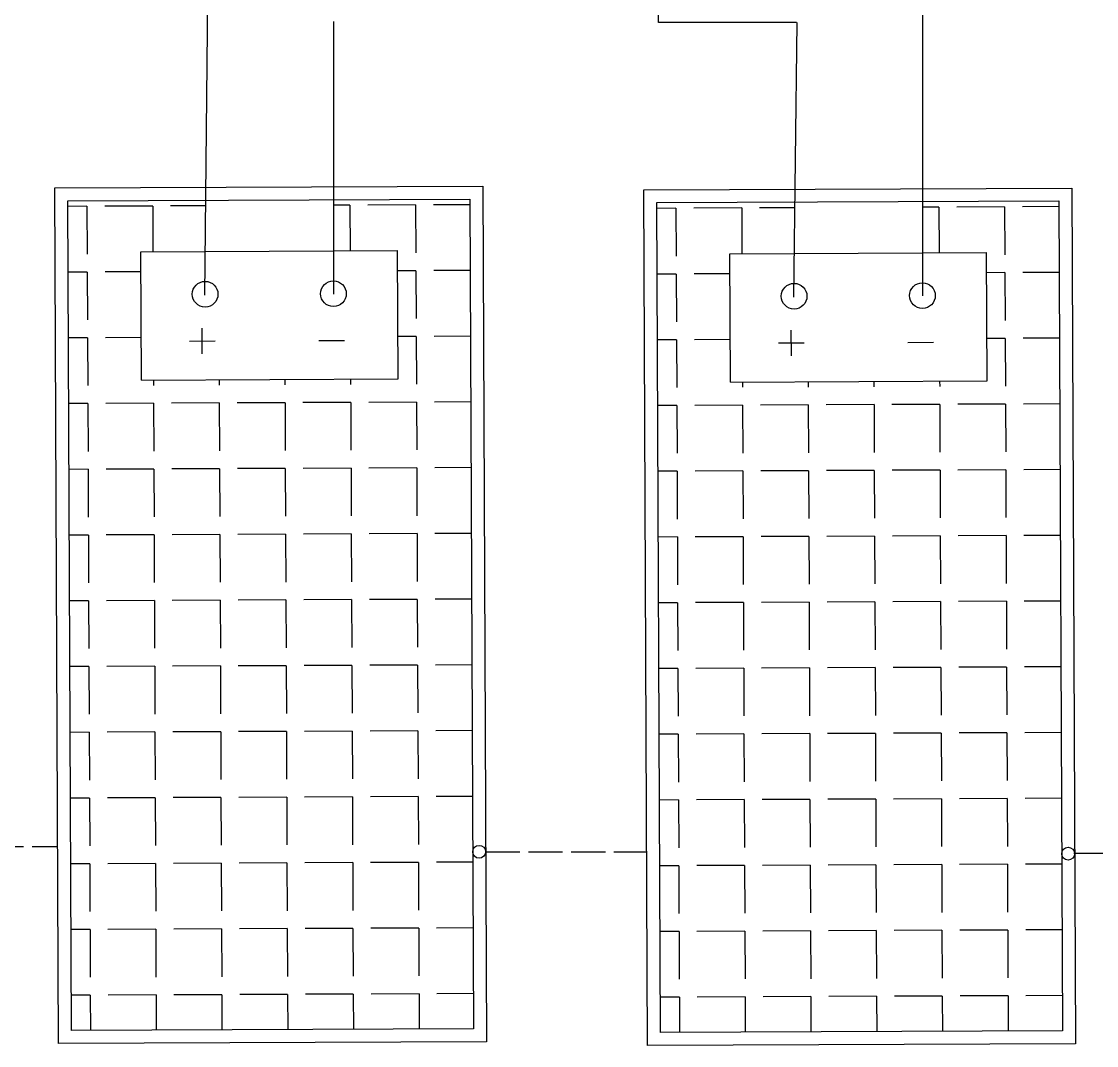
# Model space of a CAD drawing. Header units: millimetres. Extents: x 3165 to 8716, y -1118 to 2802.
# Drawn here: x 5645 to 6021.7, y 1159.4 to 1518.2 of the extents above; entities that cross this region are included whole.
import ezdxf

# ---------------------------------------------------------------- set-up
doc = ezdxf.new("R2010")
doc.units = ezdxf.units.MM
doc.linetypes.add('ACAD_ISO02W100', pattern=[15, 12, -3])
doc.layers.add('1', color=7, linetype='Continuous')
doc.layers.add('TERRA', color=3, linetype='ACAD_ISO02W100')

msp = doc.modelspace()

# ---------------------------------------------------------------- linework, layer by layer
for p, q in [((5868.28, 1517.86), (5868.28, 1587.96)), ((5960.8, 1533.25), (5960.8, 1422.03)), ((5709.29, 1422.26), (5710.41, 1533.02)), ((5754.4, 1518.18), (5754.4, 1422.71)), ((5916.62, 1517.86), (5868.28, 1517.86)), ((5915.7, 1421.58), (5916.82, 1517.85))]:
    msp.add_line(p, q)
at = {"layer": '1'}
for p, q in [((5656.76, 1459.88), (5806.66, 1460.52)), ((5658.04, 1160.08), (5656.76, 1459.88)), ((5806.66, 1460.52), (5807.94, 1160.72)), ((5863.17, 1459.2), (6013.07, 1459.84)), ((5864.45, 1159.4), (5863.17, 1459.2)), ((6013.07, 1459.84), (6014.34, 1160.04)), ((5661.28, 1455.4), (5802.19, 1456)), ((5662.52, 1164.6), (5661.28, 1455.4)), ((5802.19, 1456), (5803.42, 1165.2)), ((5867.69, 1454.72), (6008.59, 1455.32)), ((5868.92, 1163.92), (5867.69, 1454.72)), ((6008.59, 1455.32), (6009.83, 1164.52)), ((5686.84, 1437.52), (5776.78, 1437.91)), ((5687.03, 1392.55), (5686.84, 1437.52)), ((5776.97, 1392.94), (5776.78, 1437.91)), ((5893.25, 1436.84), (5983.19, 1437.23)), ((5893.44, 1391.88), (5893.25, 1436.84)), ((5983.38, 1392.26), (5983.19, 1437.23)), ((5708.4, 1401.76), (5708.36, 1410.75)), ((5914.81, 1401.08), (5914.77, 1410.07)), ((5703.88, 1406.24), (5712.88, 1406.28)), ((5749.25, 1406.43), (5758.24, 1406.47)), ((5910.29, 1405.56), (5919.29, 1405.6)), ((5955.66, 1405.75), (5964.65, 1405.79)), ((5687.03, 1392.55), (5776.97, 1392.94)), ((5893.44, 1391.88), (5983.38, 1392.26)), ((5803.42, 1165.2), (5662.52, 1164.6)), ((6009.83, 1164.52), (5868.92, 1163.92)), ((5807.94, 1160.72), (5658.04, 1160.08)), ((6014.34, 1160.04), (5864.45, 1159.4))]:
    msp.add_line(p, q, dxfattribs=at)
at = {"layer": '1', "linetype": 'Continuous'}
for p, q in [((5667.98, 1453.44), (5661.29, 1453.41)), ((5667.98, 1453.44), (5668.05, 1436.68)), ((5691.01, 1453.53), (5674.26, 1453.46)), ((5691.01, 1453.53), (5691.08, 1437.54)), ((5709.26, 1453.61), (5697.29, 1453.56)), ((5760.12, 1453.83), (5754.23, 1453.8)), ((5760.12, 1453.83), (5760.18, 1437.84)), ((5783.15, 1453.93), (5766.4, 1453.86)), ((5783.15, 1453.93), (5783.22, 1437.17)), ((5802.19, 1454.01), (5789.43, 1453.95)), ((5874.38, 1452.76), (5867.7, 1452.73)), ((5874.38, 1452.76), (5874.46, 1436)), ((5897.42, 1452.86), (5880.67, 1452.78)), ((5897.42, 1452.86), (5897.49, 1436.86)), ((5915.66, 1452.93), (5903.7, 1452.88)), ((5966.52, 1453.15), (5960.63, 1453.12)), ((5966.52, 1453.15), (5966.59, 1437.16)), ((5989.56, 1453.25), (5972.81, 1453.18)), ((5989.56, 1453.25), (5989.63, 1436.49)), ((6008.6, 1453.33), (5995.84, 1453.27)), ((5668.07, 1430.4), (5661.39, 1430.37)), ((5668.07, 1430.4), (5668.15, 1413.65)), ((5686.87, 1430.48), (5674.36, 1430.43)), ((5783.25, 1430.89), (5776.81, 1430.86)), ((5783.25, 1430.89), (5783.32, 1414.14)), ((5802.29, 1430.97), (5789.53, 1430.92)), ((5874.48, 1429.72), (5867.79, 1429.69)), ((5874.48, 1429.72), (5874.55, 1412.97)), ((5893.28, 1429.8), (5880.76, 1429.75)), ((5989.66, 1430.21), (5983.22, 1430.18)), ((5989.66, 1430.21), (5989.73, 1413.46)), ((6008.7, 1430.29), (5995.94, 1430.24)), ((5668.17, 1407.37), (5661.48, 1407.34)), ((5668.17, 1407.37), (5668.24, 1390.61)), ((5686.97, 1407.45), (5674.45, 1407.39)), ((5783.35, 1407.86), (5776.91, 1407.83)), ((5783.35, 1407.86), (5783.42, 1391.1)), ((5802.39, 1407.94), (5789.63, 1407.88)), ((5874.58, 1406.69), (5867.89, 1406.66)), ((5874.58, 1406.69), (5874.65, 1389.93)), ((5893.37, 1406.77), (5880.86, 1406.71)), ((5989.75, 1407.18), (5983.31, 1407.15)), ((5989.75, 1407.18), (5989.83, 1390.42)), ((6008.8, 1407.26), (5996.04, 1407.2)), ((5691.27, 1392.57), (5691.28, 1390.71)), ((5714.31, 1392.67), (5714.31, 1390.81)), ((5737.34, 1392.77), (5737.35, 1390.91)), ((5760.38, 1392.87), (5760.38, 1391.01)), ((5897.68, 1391.89), (5897.69, 1390.03)), ((5920.71, 1391.99), (5920.72, 1390.13)), ((5943.75, 1392.09), (5943.76, 1390.23)), ((5966.78, 1392.19), (5966.79, 1390.33)), ((5668.27, 1384.33), (5661.58, 1384.3)), ((5668.27, 1384.33), (5668.34, 1367.58)), ((5691.31, 1384.43), (5674.55, 1384.36)), ((5691.31, 1384.43), (5691.38, 1367.68)), ((5714.34, 1384.53), (5697.59, 1384.46)), ((5714.34, 1384.53), (5714.41, 1367.77)), ((5737.38, 1384.63), (5720.62, 1384.55)), ((5737.38, 1384.63), (5737.45, 1367.87)), ((5760.41, 1384.72), (5743.66, 1384.65)), ((5760.41, 1384.72), (5760.48, 1367.97)), ((5783.45, 1384.82), (5766.69, 1384.75)), ((5783.45, 1384.82), (5783.52, 1368.07)), ((5802.49, 1384.9), (5789.73, 1384.85)), ((5874.68, 1383.65), (5867.99, 1383.62)), ((5874.68, 1383.65), (5874.75, 1366.9)), ((5897.71, 1383.75), (5880.96, 1383.68)), ((5897.71, 1383.75), (5897.78, 1367)), ((5920.75, 1383.85), (5903.99, 1383.78)), ((5920.75, 1383.85), (5920.82, 1367.1)), ((5943.78, 1383.95), (5927.03, 1383.87)), ((5943.78, 1383.95), (5943.85, 1367.19)), ((5966.82, 1384.04), (5950.07, 1383.97)), ((5966.82, 1384.04), (5966.89, 1367.29)), ((5989.85, 1384.14), (5973.1, 1384.07)), ((5989.85, 1384.14), (5989.92, 1367.39)), ((6008.89, 1384.22), (5996.14, 1384.17)), ((5668.37, 1361.3), (5661.68, 1361.27)), ((5668.37, 1361.3), (5668.44, 1344.54)), ((5691.4, 1361.39), (5674.65, 1361.32)), ((5691.4, 1361.39), (5691.47, 1344.64)), ((5714.44, 1361.49), (5697.69, 1361.42)), ((5714.44, 1361.49), (5714.51, 1344.74)), ((5737.47, 1361.59), (5720.72, 1361.52)), ((5737.47, 1361.59), (5737.54, 1344.84)), ((5760.51, 1361.69), (5743.76, 1361.62)), ((5760.51, 1361.69), (5760.58, 1344.94)), ((5783.54, 1361.79), (5766.79, 1361.71)), ((5783.54, 1361.79), (5783.61, 1345.03)), ((5802.59, 1361.87), (5789.83, 1361.81)), ((5874.78, 1360.62), (5868.09, 1360.59)), ((5874.78, 1360.62), (5874.85, 1343.86)), ((5897.81, 1360.71), (5881.06, 1360.64)), ((5897.81, 1360.71), (5897.88, 1343.96)), ((5920.85, 1360.81), (5904.09, 1360.74)), ((5920.85, 1360.81), (5920.92, 1344.06)), ((5943.88, 1360.91), (5927.13, 1360.84)), ((5943.88, 1360.91), (5943.95, 1344.16)), ((5966.92, 1361.01), (5950.16, 1360.94)), ((5966.92, 1361.01), (5966.99, 1344.26)), ((5989.95, 1361.11), (5973.2, 1361.04)), ((5989.95, 1361.11), (5990.02, 1344.35)), ((6008.99, 1361.19), (5996.23, 1361.13)), ((5668.47, 1338.26), (5661.78, 1338.23)), ((5668.47, 1338.26), (5668.54, 1321.51)), ((5691.5, 1338.36), (5674.75, 1338.29)), ((5691.5, 1338.36), (5691.57, 1321.61)), ((5714.54, 1338.46), (5697.78, 1338.39)), ((5714.54, 1338.46), (5714.61, 1321.7)), ((5737.57, 1338.56), (5720.82, 1338.48)), ((5737.57, 1338.56), (5737.64, 1321.8)), ((5760.61, 1338.65), (5743.85, 1338.58)), ((5760.61, 1338.65), (5760.68, 1321.9)), ((5783.64, 1338.75), (5766.89, 1338.68)), ((5783.64, 1338.75), (5783.71, 1322)), ((5802.68, 1338.83), (5789.92, 1338.78)), ((5874.87, 1337.58), (5868.18, 1337.55)), ((5874.87, 1337.58), (5874.94, 1320.83)), ((5897.91, 1337.68), (5881.16, 1337.61)), ((5897.91, 1337.68), (5897.98, 1320.93)), ((5920.94, 1337.78), (5904.19, 1337.71)), ((5920.94, 1337.78), (5921.01, 1321.02)), ((5943.98, 1337.88), (5927.23, 1337.8)), ((5943.98, 1337.88), (5944.05, 1321.12)), ((5967.01, 1337.97), (5950.26, 1337.9)), ((5967.01, 1337.97), (5967.08, 1321.22)), ((5990.05, 1338.07), (5973.3, 1338)), ((5990.05, 1338.07), (5990.12, 1321.32)), ((6009.09, 1338.15), (5996.33, 1338.1)), ((5668.56, 1315.23), (5661.88, 1315.2)), ((5668.56, 1315.23), (5668.64, 1298.47)), ((5691.6, 1315.32), (5674.85, 1315.25)), ((5691.6, 1315.32), (5691.67, 1298.57)), ((5714.63, 1315.42), (5697.88, 1315.35)), ((5714.63, 1315.42), (5714.71, 1298.67)), ((5737.67, 1315.52), (5720.92, 1315.45)), ((5737.67, 1315.52), (5737.74, 1298.77)), ((5760.7, 1315.62), (5743.95, 1315.55)), ((5760.7, 1315.62), (5760.78, 1298.87)), ((5783.74, 1315.72), (5766.99, 1315.64)), ((5783.74, 1315.72), (5783.81, 1298.96)), ((5802.78, 1315.8), (5790.02, 1315.74)), ((5921.04, 1314.74), (5904.29, 1314.67)), ((5921.04, 1314.74), (5921.11, 1297.99)), ((5944.08, 1314.84), (5927.32, 1314.77)), ((5944.08, 1314.84), (5944.15, 1298.09)), ((5967.11, 1314.94), (5950.36, 1314.87)), ((5967.11, 1314.94), (5967.18, 1298.19)), ((5990.15, 1315.04), (5973.39, 1314.97)), ((5990.15, 1315.04), (5990.22, 1298.28)), ((6009.19, 1315.12), (5996.43, 1315.06)), ((5874.97, 1314.55), (5868.28, 1314.52)), ((5874.97, 1314.55), (5875.04, 1297.79)), ((5898.01, 1314.64), (5881.25, 1314.57)), ((5898.01, 1314.64), (5898.08, 1297.89)), ((5668.66, 1292.19), (5661.97, 1292.16)), ((5668.66, 1292.19), (5668.73, 1275.44)), ((5691.7, 1292.29), (5674.94, 1292.22)), ((5691.7, 1292.29), (5691.77, 1275.54)), ((5714.73, 1292.39), (5697.98, 1292.32)), ((5714.73, 1292.39), (5714.8, 1275.63)), ((5737.77, 1292.49), (5721.01, 1292.41)), ((5737.77, 1292.49), (5737.84, 1275.73)), ((5760.8, 1292.58), (5744.05, 1292.51)), ((5760.8, 1292.58), (5760.87, 1275.83)), ((5783.84, 1292.68), (5767.08, 1292.61)), ((5783.84, 1292.68), (5783.91, 1275.93)), ((5802.88, 1292.76), (5790.12, 1292.71)), ((5875.07, 1291.51), (5868.38, 1291.48)), ((5875.07, 1291.51), (5875.14, 1274.76)), ((5898.1, 1291.61), (5881.35, 1291.54)), ((5898.1, 1291.61), (5898.18, 1274.86)), ((5921.14, 1291.71), (5904.39, 1291.64)), ((5921.14, 1291.71), (5921.21, 1274.95)), ((5944.17, 1291.81), (5927.42, 1291.73)), ((5944.17, 1291.81), (5944.25, 1275.05)), ((5967.21, 1291.9), (5950.46, 1291.83)), ((5967.21, 1291.9), (5967.28, 1275.15)), ((5990.24, 1292), (5973.49, 1291.93)), ((5990.24, 1292), (5990.32, 1275.25)), ((6009.29, 1292.08), (5996.53, 1292.03)), ((5760.9, 1269.55), (5744.15, 1269.48)), ((5760.9, 1269.55), (5760.97, 1252.8)), ((5783.94, 1269.65), (5767.18, 1269.57)), ((5783.94, 1269.65), (5784.01, 1252.89)), ((5802.98, 1269.73), (5790.22, 1269.67)), ((5668.76, 1269.16), (5662.07, 1269.13)), ((5668.76, 1269.16), (5668.83, 1252.4)), ((5691.8, 1269.25), (5675.04, 1269.18)), ((5691.8, 1269.25), (5691.87, 1252.5)), ((5714.83, 1269.35), (5698.08, 1269.28)), ((5714.83, 1269.35), (5714.9, 1252.6)), ((5737.87, 1269.45), (5721.11, 1269.38)), ((5737.87, 1269.45), (5737.94, 1252.7)), ((5875.17, 1268.48), (5868.48, 1268.45)), ((5875.17, 1268.48), (5875.24, 1251.72)), ((5898.2, 1268.57), (5881.45, 1268.5)), ((5898.2, 1268.57), (5898.27, 1251.82)), ((5921.24, 1268.67), (5904.48, 1268.6)), ((5921.24, 1268.67), (5921.31, 1251.92)), ((5944.27, 1268.77), (5927.52, 1268.7)), ((5944.27, 1268.77), (5944.34, 1252.02)), ((5967.31, 1268.87), (5950.55, 1268.8)), ((5967.31, 1268.87), (5967.38, 1252.12)), ((5990.34, 1268.97), (5973.59, 1268.9)), ((5990.34, 1268.97), (5990.41, 1252.21)), ((6009.38, 1269.05), (5996.62, 1268.99)), ((5668.86, 1246.12), (5662.17, 1246.09)), ((5668.86, 1246.12), (5668.93, 1229.37)), ((5691.89, 1246.22), (5675.14, 1246.15)), ((5691.89, 1246.22), (5691.96, 1229.47)), ((5714.93, 1246.32), (5698.18, 1246.25)), ((5714.93, 1246.32), (5715, 1229.56)), ((5737.96, 1246.42), (5721.21, 1246.34)), ((5737.96, 1246.42), (5738.03, 1229.66)), ((5761, 1246.51), (5744.25, 1246.44)), ((5761, 1246.51), (5761.07, 1229.76)), ((5784.03, 1246.61), (5767.28, 1246.54)), ((5784.03, 1246.61), (5784.1, 1229.86)), ((5803.08, 1246.69), (5790.32, 1246.64)), ((5875.27, 1245.44), (5868.58, 1245.41)), ((5875.27, 1245.44), (5875.34, 1228.69)), ((5898.3, 1245.54), (5881.55, 1245.47)), ((5898.3, 1245.54), (5898.37, 1228.79)), ((5921.34, 1245.64), (5904.58, 1245.57)), ((5921.34, 1245.64), (5921.41, 1228.88)), ((5944.37, 1245.74), (5927.62, 1245.66)), ((5944.37, 1245.74), (5944.44, 1228.98)), ((5967.41, 1245.83), (5950.65, 1245.76)), ((5967.41, 1245.83), (5967.48, 1229.08)), ((5990.44, 1245.93), (5973.69, 1245.86)), ((5990.44, 1245.93), (5990.51, 1229.18)), ((6009.48, 1246.01), (5996.72, 1245.96)), ((5668.96, 1223.09), (5662.27, 1223.06)), ((5668.96, 1223.09), (5669.03, 1206.33)), ((5691.99, 1223.18), (5675.24, 1223.11)), ((5691.99, 1223.18), (5692.06, 1206.43)), ((5715.03, 1223.28), (5698.27, 1223.21)), ((5715.03, 1223.28), (5715.1, 1206.53)), ((5738.06, 1223.38), (5721.31, 1223.31)), ((5738.06, 1223.38), (5738.13, 1206.63)), ((5761.1, 1223.48), (5744.34, 1223.41)), ((5761.1, 1223.48), (5761.17, 1206.73)), ((5784.13, 1223.58), (5767.38, 1223.5)), ((5784.13, 1223.58), (5784.2, 1206.82)), ((5803.17, 1223.66), (5790.41, 1223.6)), ((5875.36, 1222.41), (5868.67, 1222.38)), ((5875.36, 1222.41), (5875.43, 1205.65)), ((5898.4, 1222.5), (5881.65, 1222.43)), ((5898.4, 1222.5), (5898.47, 1205.75)), ((5921.43, 1222.6), (5904.68, 1222.53)), ((5921.43, 1222.6), (5921.5, 1205.85)), ((5944.47, 1222.7), (5927.72, 1222.63)), ((5944.47, 1222.7), (5944.54, 1205.95)), ((5967.5, 1222.8), (5950.75, 1222.73)), ((5967.5, 1222.8), (5967.57, 1206.05)), ((5990.54, 1222.9), (5973.79, 1222.82)), ((5990.54, 1222.9), (5990.61, 1206.14)), ((6009.58, 1222.98), (5996.82, 1222.92)), ((5669.05, 1200.05), (5662.37, 1200.02)), ((5669.05, 1200.05), (5669.13, 1183.3)), ((5692.09, 1200.15), (5675.34, 1200.08)), ((5692.09, 1200.15), (5692.16, 1183.4)), ((5715.12, 1200.25), (5698.37, 1200.18)), ((5715.12, 1200.25), (5715.2, 1183.49)), ((5738.16, 1200.34), (5721.41, 1200.27)), ((5738.16, 1200.34), (5738.23, 1183.59)), ((5761.19, 1200.44), (5744.44, 1200.37)), ((5761.19, 1200.44), (5761.27, 1183.69)), ((5784.23, 1200.54), (5767.48, 1200.47)), ((5784.23, 1200.54), (5784.3, 1183.79)), ((5803.27, 1200.62), (5790.51, 1200.57)), ((5875.46, 1199.37), (5868.77, 1199.34)), ((5875.46, 1199.37), (5875.53, 1182.62)), ((5898.5, 1199.47), (5881.74, 1199.4)), ((5898.5, 1199.47), (5898.57, 1182.72)), ((5921.53, 1199.57), (5904.78, 1199.5)), ((5921.53, 1199.57), (5921.6, 1182.81)), ((5944.57, 1199.67), (5927.81, 1199.59)), ((5944.57, 1199.67), (5944.64, 1182.91)), ((5967.6, 1199.76), (5950.85, 1199.69)), ((5967.6, 1199.76), (5967.67, 1183.01)), ((5990.64, 1199.86), (5973.88, 1199.79)), ((5990.64, 1199.86), (5990.71, 1183.11)), ((6009.68, 1199.94), (5996.92, 1199.89)), ((5669.15, 1177.02), (5662.46, 1176.99)), ((5669.15, 1177.02), (5669.2, 1164.63)), ((5692.19, 1177.11), (5675.43, 1177.04)), ((5692.19, 1177.11), (5692.24, 1164.73)), ((5715.22, 1177.21), (5698.47, 1177.14)), ((5715.22, 1177.21), (5715.27, 1164.82)), ((5738.26, 1177.31), (5721.5, 1177.24)), ((5738.26, 1177.31), (5738.31, 1164.92)), ((5761.29, 1177.41), (5744.54, 1177.34)), ((5761.29, 1177.41), (5761.34, 1165.02)), ((5784.33, 1177.51), (5767.57, 1177.43)), ((5784.33, 1177.51), (5784.38, 1165.12)), ((5803.37, 1177.59), (5790.61, 1177.53)), ((5875.56, 1176.34), (5868.87, 1176.31)), ((5875.56, 1176.34), (5875.61, 1163.95)), ((5898.59, 1176.43), (5881.84, 1176.36)), ((5898.59, 1176.43), (5898.65, 1164.05)), ((5921.63, 1176.53), (5904.88, 1176.46)), ((5921.63, 1176.53), (5921.68, 1164.14)), ((5944.66, 1176.63), (5927.91, 1176.56)), ((5944.66, 1176.63), (5944.72, 1164.24)), ((5967.7, 1176.73), (5950.95, 1176.66)), ((5967.7, 1176.73), (5967.75, 1164.34)), ((5990.73, 1176.83), (5973.98, 1176.75)), ((5990.73, 1176.83), (5990.79, 1164.44)), ((6009.78, 1176.91), (5997.02, 1176.85))]:
    msp.add_line(p, q, dxfattribs=at)
at = {"layer": '1'}
for centre, radius in [((5709.39, 1422.63), 4.5), ((5754.36, 1422.82), 4.5), ((5915.79, 1421.95), 4.5), ((5960.76, 1422.14), 4.5), ((5805.41, 1227.28), 2.25), ((6011.81, 1226.6), 2.25)]:
    msp.add_circle(centre, radius, dxfattribs=at)
at = {"layer": 'TERRA'}
for p, q in [((5588.77, 1229.18), (5657.4, 1229.18)), ((5807.65, 1227.29), (5863.84, 1227.29)), ((6013.82, 1226.79), (6082.93, 1226.79))]:
    msp.add_line(p, q, dxfattribs=at)

doc.saveas('drawing.dxf')
